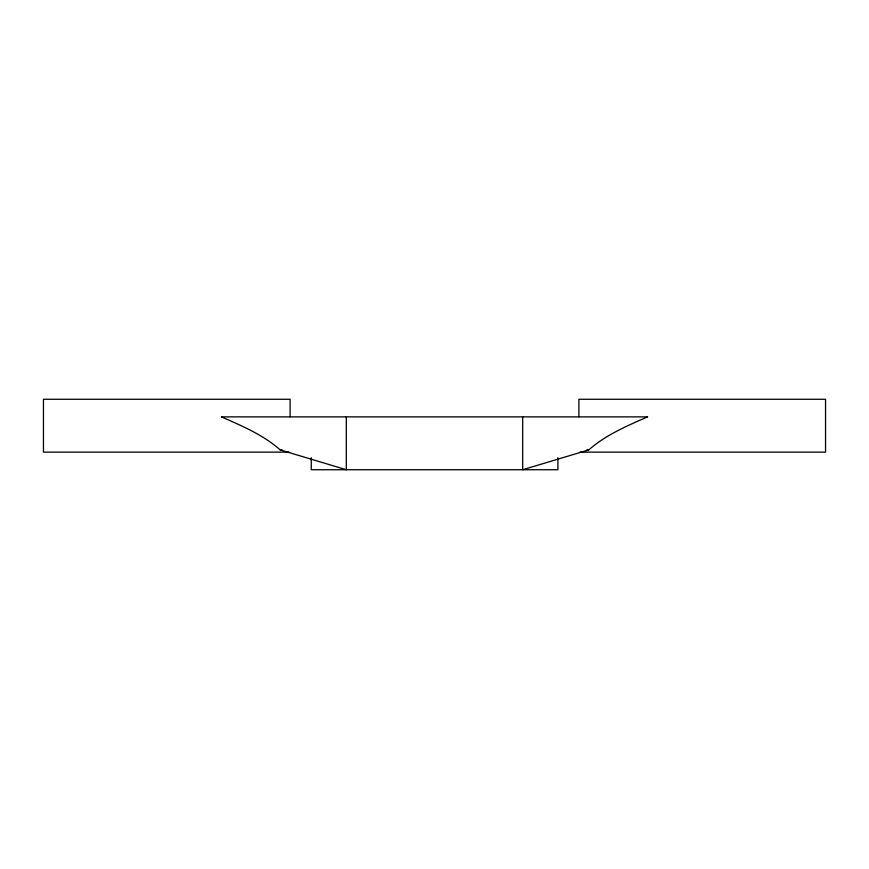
<?xml version="1.0" encoding="UTF-8"?>
<svg xmlns="http://www.w3.org/2000/svg" width="869" height="869" viewBox="0 0 869 869"><rect width="100%" height="100%" fill="white"/><g stroke="black" fill="none" stroke-linecap="round" stroke-linejoin="round"><path stroke-width="1.3" d="M522.682 416.87L522.682 469.727L588.791 449.892C605.758 434.924 627.07 425.821 647.622 416.87L221.378 416.87C241.93 425.821 263.242 434.924 280.209 449.892L346.318 469.727L346.318 416.87M586.521 450.131L588.791 449.892M289.062 452.13L43.45 452.13L43.45 399.273L290.105 399.273L290.105 416.87M579.938 452.13L825.55 452.13L825.55 399.273L578.895 399.273L578.895 416.87M280.209 449.892L282.479 450.131M557.92 457.767L557.92 469.727L311.254 469.727L311.254 457.778"/></g></svg>
